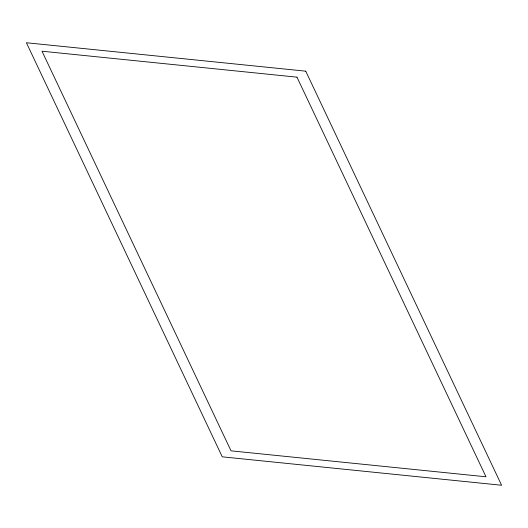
<?xml version="1.0" encoding="UTF-8"?>
<svg xmlns="http://www.w3.org/2000/svg" width="528" height="528" viewBox="0 0 528 528"><rect width="100%" height="100%" fill="white"/><g stroke="black" fill="none" stroke-linecap="round" stroke-linejoin="round"><path stroke-width="0.79" d="M305.738 71.174L26.4 42.742L222.262 456.826L501.6 485.258L305.738 71.174M296.974 77.161L42.002 51.209L231.026 450.839L485.998 476.791L296.974 77.161"/></g></svg>
